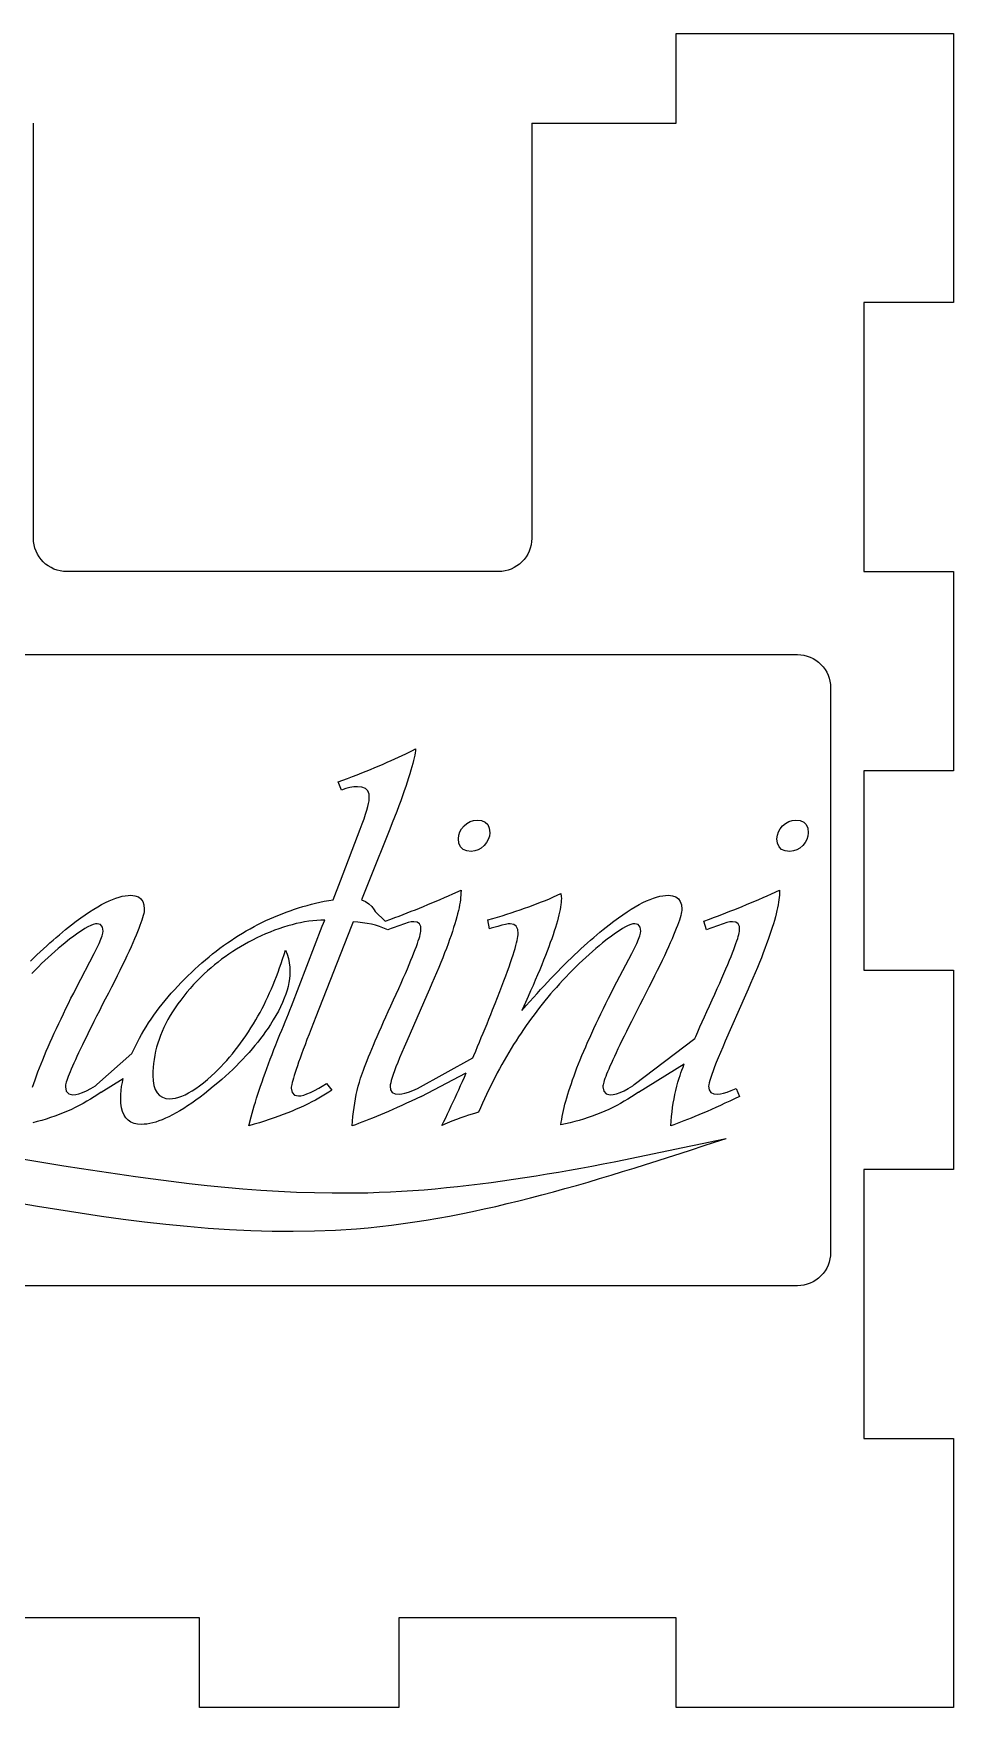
# Model space of a CAD drawing. Header units: millimetres. Extents: x 5 to 68, y 4 to 107.
# Drawn here: x 40.2 to 67.9, y 56.3 to 106.7 of the extents above; entities that cross this region are included whole.
import ezdxf

# ---------------------------------------------------------------- set-up
doc = ezdxf.new("R2010")
doc.units = ezdxf.units.MM
doc.header["$MEASUREMENT"] = 0

msp = doc.modelspace()

# ---------------------------------------------------------------- linework, layer by layer
for p, q in [((50.83, 80.003), (50.532, 80.291)), ((50.912, 79.739), (50.656, 79.838)), ((58.33, 75.077), (60.152, 76.463)), ((42.148, 75.077), (43.206, 76.019)), ((51.803, 74.962), (53.47, 75.887)), ((58.462, 74.854), (59.837, 75.703)), ((42.28, 74.854), (42.942, 75.258)), ((51.91, 74.723), (53.272, 75.431))]:
    msp.add_line(p, q)
at = {"linetype": 'ByBlock'}
msp.add_lwpolyline([(55.242, 104.024), (59.592, 104.024), (59.592, 106.724), (67.942, 106.724), (67.942, 98.624), (65.242, 98.624), (65.242, 90.524), (67.942, 90.524), (67.942, 84.524), (65.242, 84.524), (65.242, 78.524), (67.942, 78.524), (67.942, 72.524), (65.242, 72.524), (65.242, 64.424), (67.942, 64.424), (67.942, 56.324), (59.592, 56.324), (59.592, 59.024), (51.242, 59.024), (51.242, 56.324), (45.242, 56.324), (45.242, 59.024), (39.242, 59.024)], dxfattribs=at)
for points in [[(55.242, 104.024), (55.242, 91.524, -0.414214), (54.242, 90.524), (41.242, 90.524, -0.414214), (40.242, 91.524), (40.242, 104.024)], [(36.499, 88.024), (63.242, 88.024, -0.414214), (64.242, 87.024), (64.242, 70.024, -0.414214), (63.242, 69.024), (9.242, 69.024, -0.414214), (8.242, 70.024), (8.242, 87.024, -0.414214), (9.242, 88.024), (18.224, 88.024)]]:
    msp.add_lwpolyline(points, format="xyb")
msp.add_lwpolyline([(65.242, 90.524), (65.242, 90.524), (65.242, 90.524), (65.242, 90.524)], close=True)
at = {"linetype": 'Continuous'}
for points in [[(43.206, 76.019), (43.239, 76.091), (43.309, 76.238), (43.369, 76.356), (43.432, 76.474), (43.497, 76.59), (43.565, 76.706), (43.636, 76.822), (43.709, 76.936), (43.785, 77.05), (43.863, 77.164), (43.944, 77.276), (44.028, 77.388), (44.114, 77.499), (44.203, 77.609), (44.294, 77.718), (44.388, 77.827), (44.485, 77.935), (44.586, 78.044), (44.687, 78.15), (44.789, 78.255), (44.892, 78.357), (44.996, 78.457), (45.101, 78.555), (45.206, 78.651), (45.312, 78.745), (45.419, 78.837), (45.527, 78.926), (45.636, 79.014), (45.745, 79.099), (45.855, 79.182), (45.966, 79.263), (46.078, 79.342), (46.19, 79.419), (46.304, 79.493), (46.418, 79.566), (46.533, 79.636), (46.648, 79.704), (46.765, 79.771), (46.882, 79.835), (47, 79.896), (47.119, 79.956), (47.239, 80.014), (47.359, 80.069), (47.481, 80.123), (47.603, 80.174), (47.726, 80.223), (47.849, 80.27), (47.974, 80.315), (48.099, 80.357), (48.225, 80.398), (48.352, 80.437), (48.48, 80.473), (48.608, 80.507), (48.737, 80.539), (48.867, 80.569), (48.998, 80.597), (49.13, 80.623), (49.262, 80.646), (49.485, 81.215), (50.08, 82.772), (50.142, 82.934), (50.196, 83.083), (50.242, 83.218), (50.28, 83.34), (50.31, 83.449), (50.332, 83.544), (50.346, 83.626), (50.353, 83.694), (50.344, 83.822), (50.304, 83.921), (50.233, 83.992), (50.13, 84.034), (49.997, 84.048), (49.887, 84.042), (49.77, 84.022), (49.647, 83.989), (49.518, 83.943), (49.419, 84.191), (49.551, 84.24), (49.699, 84.296), (49.844, 84.351), (49.986, 84.406), (50.124, 84.461), (50.26, 84.515), (50.392, 84.569), (50.522, 84.623), (50.648, 84.676), (50.772, 84.729), (50.892, 84.781), (51.01, 84.833), (51.124, 84.885), (51.235, 84.937), (51.343, 84.988), (51.448, 85.038), (51.55, 85.089), (51.649, 85.139), (51.745, 85.188)], [(51.745, 85.188), (51.74, 85.131), (51.732, 85.066), (51.719, 84.995), (51.704, 84.918), (51.684, 84.833), (51.662, 84.742), (51.635, 84.645), (51.605, 84.541), (51.572, 84.43), (51.535, 84.312), (51.494, 84.188), (51.45, 84.058), (51.403, 83.92), (51.351, 83.776), (51.297, 83.626), (51.238, 83.468), (51.177, 83.305), (51.111, 83.134), (51.042, 82.957), (50.97, 82.773), (50.359, 81.24), (50.12, 80.646), (50.237, 80.59), (50.339, 80.521), (50.428, 80.44), (50.502, 80.345), (50.532, 80.291)], [(40.147, 78.791), (40.247, 78.889), (40.346, 78.984), (40.444, 79.077), (40.542, 79.167), (40.639, 79.256), (40.735, 79.343), (40.831, 79.428), (40.926, 79.51), (41.02, 79.59), (41.114, 79.669), (41.207, 79.745), (41.299, 79.819), (41.391, 79.891), (41.531, 79.998), (41.668, 80.099), (41.801, 80.192), (41.93, 80.279), (42.055, 80.359), (42.176, 80.431), (42.294, 80.497), (42.407, 80.556), (42.517, 80.608), (42.622, 80.653), (42.724, 80.691), (42.822, 80.722), (42.916, 80.747), (43.006, 80.764), (43.092, 80.774), (43.175, 80.778), (43.298, 80.766), (43.399, 80.732), (43.477, 80.675), (43.533, 80.595), (43.567, 80.491), (43.578, 80.365), (43.576, 80.325), (43.57, 80.278), (43.56, 80.225), (43.546, 80.166), (43.527, 80.1), (43.505, 80.028), (43.478, 79.949), (43.447, 79.865), (43.413, 79.774), (43.374, 79.676), (43.331, 79.573), (43.284, 79.462), (43.233, 79.346), (43.178, 79.223), (43.118, 79.094), (43.055, 78.959), (42.988, 78.817), (42.916, 78.669), (42.841, 78.515), (42.761, 78.354), (42.677, 78.187), (42.589, 78.014), (42.497, 77.834), (42.403, 77.652), (42.312, 77.475), (42.225, 77.304), (42.142, 77.14), (42.062, 76.981), (41.985, 76.829), (41.913, 76.682), (41.843, 76.541), (41.778, 76.407), (41.715, 76.278), (41.657, 76.156), (41.602, 76.039), (41.55, 75.929), (41.502, 75.825), (41.458, 75.726), (41.417, 75.634), (41.379, 75.547), (41.346, 75.467), (41.315, 75.393), (41.289, 75.324), (41.266, 75.262), (41.246, 75.206), (41.23, 75.155), (41.218, 75.111), (41.209, 75.073), (41.204, 75.041), (41.202, 75.014), (41.227, 74.881), (41.301, 74.802), (41.426, 74.775), (41.514, 74.783), (41.612, 74.805), (41.721, 74.843), (41.839, 74.895), (41.968, 74.962), (42.106, 75.045), (42.148, 75.077)], [(50.83, 80.003), (51.003, 80.061), (51.125, 80.106), (51.247, 80.152), (51.37, 80.199), (51.493, 80.247), (51.617, 80.295), (51.74, 80.344), (51.864, 80.394), (51.989, 80.445), (52.113, 80.496), (52.238, 80.548), (52.363, 80.601), (52.489, 80.654), (52.614, 80.709), (52.74, 80.764), (52.867, 80.819), (53.114, 80.935)], [(53.114, 80.935), (53.109, 80.844), (53.107, 80.782), (53.103, 80.716), (53.095, 80.645), (53.085, 80.569), (53.071, 80.49), (53.054, 80.405), (53.035, 80.316), (53.012, 80.223), (52.986, 80.125), (52.958, 80.023), (52.926, 79.916), (52.891, 79.805), (52.854, 79.689), (52.813, 79.568), (52.769, 79.444), (52.722, 79.314), (52.672, 79.181), (52.62, 79.042), (52.564, 78.9), (52.505, 78.752), (52.443, 78.601), (52.378, 78.444), (52.31, 78.284), (52.239, 78.118), (52.165, 77.949), (52.088, 77.774), (51.479, 76.388), (51.402, 76.209), (51.33, 76.041), (51.266, 75.885), (51.208, 75.742), (51.156, 75.61), (51.111, 75.491), (51.072, 75.383), (51.04, 75.288), (51.015, 75.205), (50.996, 75.133), (50.983, 75.074), (50.977, 75.027), (50.992, 74.916), (51.043, 74.839), (51.132, 74.796), (51.258, 74.787), (51.333, 74.797), (51.424, 74.819), (51.533, 74.854), (51.659, 74.902), (51.803, 74.962)], [(53.47, 75.887), (53.498, 75.953), (53.555, 76.087), (53.612, 76.221), (53.668, 76.356), (53.725, 76.493), (53.782, 76.63), (53.839, 76.769), (53.896, 76.909), (53.953, 77.049), (54.009, 77.191), (54.066, 77.334), (54.142, 77.523), (54.213, 77.705), (54.28, 77.879), (54.344, 78.044), (54.403, 78.202), (54.459, 78.352), (54.511, 78.495), (54.559, 78.629), (54.603, 78.755), (54.644, 78.873), (54.68, 78.984), (54.713, 79.087), (54.742, 79.181), (54.767, 79.268), (54.788, 79.347), (54.805, 79.418), (54.819, 79.481), (54.828, 79.536), (54.834, 79.584), (54.836, 79.623), (54.821, 79.753), (54.777, 79.846), (54.702, 79.902), (54.598, 79.92), (54.538, 79.915), (54.454, 79.9), (54.347, 79.876), (54.218, 79.841), (54.065, 79.796), (54.026, 79.786), (53.975, 79.772), (53.925, 80.036), (54.069, 80.077), (54.211, 80.119), (54.351, 80.162), (54.489, 80.206), (54.625, 80.25), (54.76, 80.295), (54.893, 80.34), (55.025, 80.386), (55.154, 80.433), (55.282, 80.48), (55.408, 80.528), (55.532, 80.577), (55.655, 80.626), (55.776, 80.676), (55.895, 80.727), (56.012, 80.778), (56.12, 80.828), (56.131, 80.737), (56.135, 80.679), (56.133, 80.623), (56.129, 80.561), (56.121, 80.496), (56.111, 80.425), (56.098, 80.35), (56.081, 80.271), (56.062, 80.187), (56.04, 80.098), (56.015, 80.005), (55.986, 79.908), (55.955, 79.806), (55.921, 79.699), (55.884, 79.588), (55.844, 79.472), (55.801, 79.352), (55.756, 79.227), (55.707, 79.097), (55.655, 78.963), (55.6, 78.825), (55.542, 78.681), (55.482, 78.534), (55.418, 78.382), (55.351, 78.225), (55.282, 78.064), (55.209, 77.898), (55.134, 77.727), (55.055, 77.552), (54.94, 77.305), (55.08, 77.462), (55.188, 77.584), (55.295, 77.704), (55.402, 77.822), (55.507, 77.938), (55.612, 78.052), (55.717, 78.164), (55.821, 78.274), (55.924, 78.382), (56.026, 78.487), (56.128, 78.591), (56.229, 78.692), (56.329, 78.791), (56.429, 78.889), (56.528, 78.984), (56.626, 79.077), (56.724, 79.167), (56.821, 79.256), (56.917, 79.343), (57.013, 79.428), (57.108, 79.51), (57.202, 79.59), (57.296, 79.669), (57.389, 79.745), (57.481, 79.819), (57.573, 79.891), (57.714, 79.998), (57.85, 80.099), (57.983, 80.192), (58.112, 80.279), (58.237, 80.359), (58.359, 80.431), (58.476, 80.497), (58.589, 80.556), (58.699, 80.608), (58.805, 80.653), (58.906, 80.691), (59.004, 80.722), (59.098, 80.747), (59.188, 80.764), (59.275, 80.774), (59.357, 80.778), (59.48, 80.766), (59.581, 80.732), (59.66, 80.675), (59.716, 80.595), (59.749, 80.491), (59.761, 80.365), (59.758, 80.325), (59.752, 80.278), (59.742, 80.225), (59.728, 80.166), (59.709, 80.1), (59.687, 80.028), (59.66, 79.949), (59.63, 79.865), (59.595, 79.774), (59.556, 79.676), (59.513, 79.573), (59.466, 79.462), (59.415, 79.346), (59.36, 79.223), (59.301, 79.094), (59.237, 78.959), (59.17, 78.817), (59.098, 78.669), (59.023, 78.515), (58.943, 78.354), (58.859, 78.187), (58.771, 78.014), (58.679, 77.834), (58.585, 77.652), (58.495, 77.475), (58.408, 77.304), (58.324, 77.14), (58.244, 76.981), (58.168, 76.829), (58.095, 76.682), (58.026, 76.541), (57.96, 76.407), (57.898, 76.278), (57.839, 76.156), (57.784, 76.039), (57.732, 75.929), (57.684, 75.825), (57.64, 75.726), (57.599, 75.634), (57.562, 75.547), (57.528, 75.467), (57.498, 75.393), (57.471, 75.324), (57.448, 75.262), (57.428, 75.206), (57.412, 75.155), (57.4, 75.111), (57.391, 75.073), (57.386, 75.041), (57.384, 75.014), (57.409, 74.881), (57.484, 74.802), (57.608, 74.775), (57.696, 74.783), (57.794, 74.805), (57.903, 74.843), (58.021, 74.895), (58.15, 74.962), (58.289, 75.045), (58.33, 75.077)], [(62.706, 80.935), (62.701, 80.844), (62.699, 80.782), (62.694, 80.716), (62.687, 80.645), (62.676, 80.569), (62.663, 80.49), (62.646, 80.405), (62.627, 80.316), (62.604, 80.223), (62.578, 80.125), (62.55, 80.023), (62.518, 79.916), (62.483, 79.805), (62.445, 79.689), (62.405, 79.568), (62.361, 79.444), (62.314, 79.314), (62.264, 79.181), (62.211, 79.042), (62.156, 78.9), (62.097, 78.752), (62.035, 78.601), (61.97, 78.444), (61.902, 78.284), (61.831, 78.118), (61.757, 77.949), (61.68, 77.774), (61.071, 76.388), (60.993, 76.209), (60.922, 76.041), (60.858, 75.885), (60.799, 75.742), (60.748, 75.61), (60.703, 75.491), (60.664, 75.383), (60.632, 75.288), (60.607, 75.205), (60.588, 75.133), (60.575, 75.074), (60.569, 75.027), (60.583, 74.916), (60.635, 74.839), (60.724, 74.796), (60.85, 74.787), (60.924, 74.797), (61.016, 74.819), (61.125, 74.854), (61.251, 74.902), (61.395, 74.962), (61.502, 74.723), (61.351, 74.651), (61.204, 74.582), (61.061, 74.515), (60.921, 74.451), (60.785, 74.389), (60.653, 74.33), (60.524, 74.273), (60.398, 74.219), (60.276, 74.167), (60.158, 74.117), (60.044, 74.07), (59.933, 74.026), (59.825, 73.984), (59.721, 73.944), (59.621, 73.907), (59.525, 73.872), (59.431, 73.84), (59.44, 73.98), (59.452, 74.118), (59.467, 74.254), (59.484, 74.388), (59.504, 74.521), (59.527, 74.651), (59.552, 74.779), (59.581, 74.905), (59.612, 75.029), (59.646, 75.152), (59.683, 75.272), (59.708, 75.348), (59.736, 75.429), (59.766, 75.515), (59.8, 75.606), (59.837, 75.703)], [(60.152, 76.463), (60.181, 76.53), (60.242, 76.67), (60.306, 76.815), (60.374, 76.965), (60.444, 77.12), (60.517, 77.281), (60.594, 77.447), (60.676, 77.629), (60.755, 77.804), (60.83, 77.971), (60.901, 78.131), (60.968, 78.283), (61.031, 78.428), (61.09, 78.566), (61.145, 78.697), (61.196, 78.82), (61.243, 78.936), (61.286, 79.044), (61.325, 79.145), (61.361, 79.239), (61.392, 79.326), (61.419, 79.405), (61.443, 79.477), (61.462, 79.541), (61.477, 79.598), (61.489, 79.648), (61.496, 79.69), (61.5, 79.726), (61.493, 79.838), (61.455, 79.918), (61.386, 79.965), (61.286, 79.981), (61.207, 79.975), (61.114, 79.955), (61.006, 79.923), (60.66, 79.797), (60.605, 79.779), (60.504, 79.739), (60.421, 80.003), (60.594, 80.061), (60.717, 80.106), (60.839, 80.152), (60.962, 80.199), (61.085, 80.247), (61.208, 80.295), (61.332, 80.344), (61.456, 80.394), (61.58, 80.445), (61.705, 80.496), (61.83, 80.548), (61.955, 80.601), (62.08, 80.654), (62.206, 80.709), (62.332, 80.764), (62.459, 80.819), (62.706, 80.935)], [(40.215, 75.001), (40.252, 75.112), (40.292, 75.225), (40.333, 75.34), (40.377, 75.458), (40.423, 75.579), (40.471, 75.701), (40.521, 75.827), (40.574, 75.954), (40.628, 76.084), (40.685, 76.217), (40.744, 76.352), (40.805, 76.489), (40.868, 76.629), (40.933, 76.772), (41.001, 76.916), (41.071, 77.063), (41.142, 77.213), (41.216, 77.365), (41.293, 77.52), (41.371, 77.677), (41.452, 77.836), (41.534, 77.998), (42.069, 79.021), (42.152, 79.186), (42.22, 79.331), (42.273, 79.454), (42.311, 79.556), (42.333, 79.637), (42.341, 79.697), (42.321, 79.821), (42.26, 79.895), (42.16, 79.92), (42.104, 79.914), (42.039, 79.897), (41.965, 79.868), (41.882, 79.828), (41.79, 79.776), (41.689, 79.712), (41.578, 79.637), (41.458, 79.551), (41.329, 79.452), (41.192, 79.343), (41.09, 79.259), (40.989, 79.174), (40.888, 79.087), (40.787, 78.998), (40.687, 78.907), (40.587, 78.814), (40.488, 78.72), (40.389, 78.623), (40.29, 78.525), (40.192, 78.425)], [(50.656, 79.838), (50.538, 79.874), (50.414, 79.905), (50.285, 79.93), (50.15, 79.951), (50.01, 79.967), (49.864, 79.978), (49.807, 79.829), (48.743, 77.123), (48.67, 76.938), (48.602, 76.761), (48.537, 76.593), (48.476, 76.432), (48.418, 76.28), (48.364, 76.136), (48.314, 75.999), (48.268, 75.871), (48.225, 75.752), (48.186, 75.64), (48.151, 75.536), (48.119, 75.441), (48.091, 75.353), (48.067, 75.274), (48.047, 75.203), (48.03, 75.14), (48.017, 75.085), (48.008, 75.039), (48.002, 75), (48.001, 74.97), (48.025, 74.841), (48.099, 74.764), (48.223, 74.738), (48.295, 74.745), (48.379, 74.765), (48.476, 74.798), (48.584, 74.844), (48.705, 74.903), (48.837, 74.975), (48.982, 75.061), (49.015, 75.081), (49.064, 75.11), (49.221, 74.912), (49.13, 74.851), (49.036, 74.79), (48.938, 74.73), (48.836, 74.671), (48.731, 74.613), (48.623, 74.556), (48.511, 74.499), (48.395, 74.444), (48.276, 74.389), (48.153, 74.335), (48.027, 74.282), (47.897, 74.229), (47.763, 74.178), (47.626, 74.127), (47.486, 74.077), (47.342, 74.028), (47.194, 73.98), (47.043, 73.932), (46.888, 73.886), (46.73, 73.84), (46.796, 74.112), (46.825, 74.218), (46.856, 74.326), (46.888, 74.437), (46.922, 74.551), (46.959, 74.667), (46.997, 74.787), (47.037, 74.909), (47.078, 75.034), (47.122, 75.161), (47.168, 75.291), (47.215, 75.424), (47.265, 75.56), (47.316, 75.699), (47.369, 75.84), (47.424, 75.984), (47.481, 76.131), (47.539, 76.28), (47.6, 76.432), (47.662, 76.587), (47.716, 76.716), (47.768, 76.842), (47.819, 76.965), (47.868, 77.087), (47.916, 77.206), (47.963, 77.323), (48.009, 77.437), (48.932, 79.846), (49.015, 80.027), (48.896, 80.025), (48.775, 80.019), (48.653, 80.008), (48.53, 79.994), (48.406, 79.975), (48.28, 79.952), (48.153, 79.924), (48.025, 79.893), (47.896, 79.857), (47.765, 79.817), (47.633, 79.773), (47.5, 79.724), (47.366, 79.671), (47.23, 79.615), (47.093, 79.553), (46.965, 79.493), (46.84, 79.43), (46.716, 79.366), (46.594, 79.299), (46.474, 79.229), (46.356, 79.158), (46.24, 79.084), (46.126, 79.008), (46.014, 78.93), (45.905, 78.85), (45.797, 78.767), (45.691, 78.682), (45.587, 78.595), (45.485, 78.506), (45.385, 78.415), (45.287, 78.321), (45.173, 78.206), (45.064, 78.09), (44.96, 77.974), (44.86, 77.857), (44.765, 77.741), (44.674, 77.624), (44.588, 77.507), (44.507, 77.389), (44.43, 77.272), (44.358, 77.154), (44.291, 77.036), (44.228, 76.917), (44.17, 76.798), (44.117, 76.679), (44.068, 76.56), (44.024, 76.441), (43.984, 76.321), (43.949, 76.201), (43.919, 76.081), (43.894, 75.96), (43.873, 75.839), (43.856, 75.718), (43.845, 75.597), (43.838, 75.475), (43.836, 75.353), (43.844, 75.189), (43.867, 75.047), (43.907, 74.926), (43.963, 74.828), (44.035, 74.751), (44.123, 74.697), (44.227, 74.664), (44.347, 74.653), (44.432, 74.658), (44.521, 74.672), (44.614, 74.696), (44.71, 74.73), (44.81, 74.773), (44.913, 74.826), (45.019, 74.888), (45.129, 74.96), (45.243, 75.042), (45.36, 75.134), (45.481, 75.234), (45.605, 75.345), (45.698, 75.433), (45.79, 75.523), (45.881, 75.615), (45.971, 75.71), (46.059, 75.807), (46.146, 75.906), (46.231, 76.008), (46.315, 76.112), (46.397, 76.218), (46.479, 76.326), (46.558, 76.437), (46.637, 76.551), (46.714, 76.666), (46.789, 76.784), (46.864, 76.904), (46.936, 77.027), (47, 77.138), (47.062, 77.251), (47.122, 77.365), (47.182, 77.481), (47.239, 77.598), (47.296, 77.717), (47.351, 77.838), (47.405, 77.96), (47.457, 78.084), (47.508, 78.209), (47.558, 78.336), (47.606, 78.464), (47.653, 78.594), (47.699, 78.725), (47.743, 78.858), (47.786, 78.992), (47.827, 79.128), (47.876, 79.005), (47.915, 78.878), (47.942, 78.748), (47.958, 78.614), (47.964, 78.477), (47.96, 78.371), (47.95, 78.262), (47.932, 78.15), (47.908, 78.036), (47.877, 77.919), (47.838, 77.799), (47.793, 77.677), (47.74, 77.552), (47.681, 77.424), (47.615, 77.294), (47.542, 77.161), (47.461, 77.026), (47.374, 76.888), (47.303, 76.781), (47.23, 76.675), (47.154, 76.57), (47.075, 76.464), (46.993, 76.36), (46.908, 76.255), (46.821, 76.151), (46.731, 76.048), (46.638, 75.944), (46.542, 75.842), (46.444, 75.739), (46.343, 75.637), (46.239, 75.535), (46.132, 75.434), (46.022, 75.333), (45.91, 75.233), (45.795, 75.133), (45.656, 75.017), (45.52, 74.906), (45.387, 74.801), (45.256, 74.701), (45.129, 74.608), (45.005, 74.52), (44.883, 74.437), (44.765, 74.361), (44.65, 74.29), (44.537, 74.225), (44.427, 74.165), (44.321, 74.111), (44.217, 74.063), (44.117, 74.02), (44.019, 73.983), (43.924, 73.952), (43.832, 73.926), (43.743, 73.907), (43.657, 73.892), (43.574, 73.884), (43.494, 73.881), (43.375, 73.889), (43.269, 73.912), (43.175, 73.951), (43.093, 74.006), (43.024, 74.077), (42.968, 74.163), (42.924, 74.265), (42.893, 74.382), (42.874, 74.515), (42.868, 74.664), (42.871, 74.779), (42.88, 74.898), (42.895, 75.019), (42.917, 75.143), (42.942, 75.258)], [(51.91, 74.723), (51.76, 74.651), (51.613, 74.582), (51.469, 74.515), (51.33, 74.451), (51.193, 74.389), (51.061, 74.33), (50.932, 74.273), (50.806, 74.219), (50.685, 74.167), (50.566, 74.117), (50.452, 74.07), (50.341, 74.026), (50.233, 73.984), (50.13, 73.944), (50.029, 73.907), (49.933, 73.872), (49.84, 73.84), (49.849, 73.98), (49.86, 74.118), (49.875, 74.254), (49.892, 74.388), (49.912, 74.521), (49.935, 74.651), (49.961, 74.779), (49.989, 74.905), (50.02, 75.029), (50.054, 75.152), (50.091, 75.272), (50.116, 75.348), (50.144, 75.429), (50.175, 75.515), (50.209, 75.606), (50.246, 75.703), (50.286, 75.805), (50.329, 75.913), (50.375, 76.026), (50.424, 76.144), (50.476, 76.267), (50.531, 76.396), (50.589, 76.53), (50.65, 76.67), (50.715, 76.815), (50.782, 76.965), (50.852, 77.12), (50.925, 77.281), (51.002, 77.447), (51.085, 77.629), (51.163, 77.804), (51.238, 77.971), (51.309, 78.131), (51.376, 78.283), (51.439, 78.428), (51.498, 78.566), (51.553, 78.697), (51.604, 78.82), (51.651, 78.936), (51.695, 79.044), (51.734, 79.145), (51.769, 79.239), (51.8, 79.326), (51.828, 79.405), (51.851, 79.477), (51.87, 79.541), (51.886, 79.598), (51.897, 79.648), (51.905, 79.69), (51.908, 79.726), (51.901, 79.838), (51.863, 79.918), (51.794, 79.965), (51.694, 79.981), (51.616, 79.975), (51.522, 79.955), (51.414, 79.923), (51.068, 79.797), (51.013, 79.779), (50.912, 79.739)], [(58.462, 74.854), (58.357, 74.781), (58.25, 74.71), (58.141, 74.641), (58.029, 74.575), (57.916, 74.511), (57.801, 74.449), (57.684, 74.39), (57.564, 74.333), (57.443, 74.279), (57.32, 74.226), (57.194, 74.177), (57.067, 74.129), (56.938, 74.084), (56.806, 74.042), (56.673, 74.002), (56.538, 73.964), (56.4, 73.928), (56.261, 73.895), (56.12, 73.865), (56.131, 73.946), (56.144, 74.03), (56.16, 74.116), (56.178, 74.204), (56.197, 74.295), (56.22, 74.389), (56.244, 74.485), (56.27, 74.583), (56.299, 74.684), (56.329, 74.787), (56.362, 74.893), (56.397, 75.001), (56.435, 75.112), (56.474, 75.225), (56.516, 75.34), (56.559, 75.458), (56.605, 75.579), (56.653, 75.701), (56.704, 75.827), (56.756, 75.954), (56.81, 76.084), (56.867, 76.217), (56.926, 76.352), (56.987, 76.489), (57.05, 76.629), (57.116, 76.772), (57.183, 76.916), (57.253, 77.063), (57.325, 77.213), (57.399, 77.365), (57.475, 77.52), (57.553, 77.677), (57.634, 77.836), (57.716, 77.998), (58.252, 79.021), (58.335, 79.186), (58.403, 79.331), (58.455, 79.454), (58.493, 79.556), (58.516, 79.637), (58.523, 79.697), (58.503, 79.821), (58.443, 79.895), (58.342, 79.92), (58.286, 79.914), (58.222, 79.897), (58.148, 79.868), (58.064, 79.828), (57.972, 79.776), (57.871, 79.712), (57.76, 79.637), (57.641, 79.551), (57.512, 79.452), (57.374, 79.343), (57.272, 79.259), (57.171, 79.174), (57.07, 79.087), (56.97, 78.998), (56.869, 78.907), (56.77, 78.814), (56.67, 78.72), (56.571, 78.623), (56.473, 78.525), (56.374, 78.425), (56.277, 78.323), (56.179, 78.219), (56.082, 78.114), (55.985, 78.006), (55.898, 77.908), (55.812, 77.808), (55.727, 77.707), (55.642, 77.604), (55.559, 77.501), (55.476, 77.396), (55.394, 77.29), (55.313, 77.183), (55.233, 77.075), (55.154, 76.965), (55.076, 76.854), (54.998, 76.742), (54.922, 76.629), (54.846, 76.514), (54.772, 76.399), (54.698, 76.282), (54.625, 76.164), (54.553, 76.044), (54.482, 75.924), (54.411, 75.802), (54.342, 75.679), (54.273, 75.554), (54.206, 75.429), (54.139, 75.302), (54.073, 75.174), (54.008, 75.045), (53.944, 74.914), (53.881, 74.783), (53.819, 74.65), (53.757, 74.516), (53.697, 74.38), (53.637, 74.244), (53.547, 74.221), (53.449, 74.193), (53.343, 74.16), (53.229, 74.121), (53.107, 74.077), (52.977, 74.028), (52.839, 73.973), (52.693, 73.913), (52.54, 73.848), (52.596, 73.963), (52.652, 74.08), (52.708, 74.197), (52.764, 74.316), (52.821, 74.436), (52.877, 74.556), (52.933, 74.678), (52.99, 74.801), (53.046, 74.925), (53.102, 75.05), (53.159, 75.176), (53.215, 75.303), (53.272, 75.431)], [(42.28, 74.854), (42.175, 74.781), (42.068, 74.71), (41.958, 74.641), (41.847, 74.575), (41.734, 74.511), (41.619, 74.449), (41.501, 74.39), (41.382, 74.333), (41.261, 74.279), (41.138, 74.226), (41.012, 74.177), (40.885, 74.129), (40.756, 74.084), (40.624, 74.042), (40.491, 74.002), (40.356, 73.964), (40.218, 73.928)]]:
    msp.add_lwpolyline(points, dxfattribs=at)
for points in [[(53.598, 83.041), (53.735, 83.026), (53.842, 82.98), (53.918, 82.905), (53.963, 82.798), (53.979, 82.662), (53.968, 82.557), (53.936, 82.458), (53.883, 82.363), (53.809, 82.274), (53.721, 82.198), (53.628, 82.144), (53.529, 82.112), (53.424, 82.101), (53.284, 82.116), (53.175, 82.161), (53.097, 82.237), (53.051, 82.344), (53.035, 82.48), (53.046, 82.585), (53.078, 82.684), (53.131, 82.779), (53.205, 82.868), (53.293, 82.944), (53.388, 82.998), (53.49, 83.03)], [(63.19, 83.041), (63.327, 83.026), (63.433, 82.98), (63.509, 82.905), (63.555, 82.798), (63.57, 82.662), (63.56, 82.557), (63.528, 82.458), (63.475, 82.363), (63.401, 82.274), (63.313, 82.198), (63.22, 82.144), (63.121, 82.112), (63.016, 82.101), (62.876, 82.116), (62.767, 82.161), (62.689, 82.237), (62.643, 82.344), (62.627, 82.48), (62.638, 82.585), (62.669, 82.684), (62.722, 82.779), (62.797, 82.868), (62.885, 82.944), (62.98, 82.998), (63.081, 83.03)]]:
    msp.add_lwpolyline(points, close=True, dxfattribs=at)
for points, knots in [([(33.063, 73.86), (38.805, 73.235), (48.214, 70.694), (57.504, 72.688), (61.092, 73.458)], [20.079435, 20.079435, 20.079435, 20.079435, 37.411357, 48.315329, 48.315329, 48.315329, 48.315329]), ([(13.264, 71.367), (18.624, 72.333), (30.846, 74.535), (47.03, 68.852), (57.401, 72.249), (61.092, 73.458)], [0, 0, 0, 0, 16.188941, 36.913415, 48.362861, 48.362861, 48.362861, 48.362861])]:
    msp.add_open_spline(points, degree=3, knots=knots)

doc.saveas('drawing.dxf')
